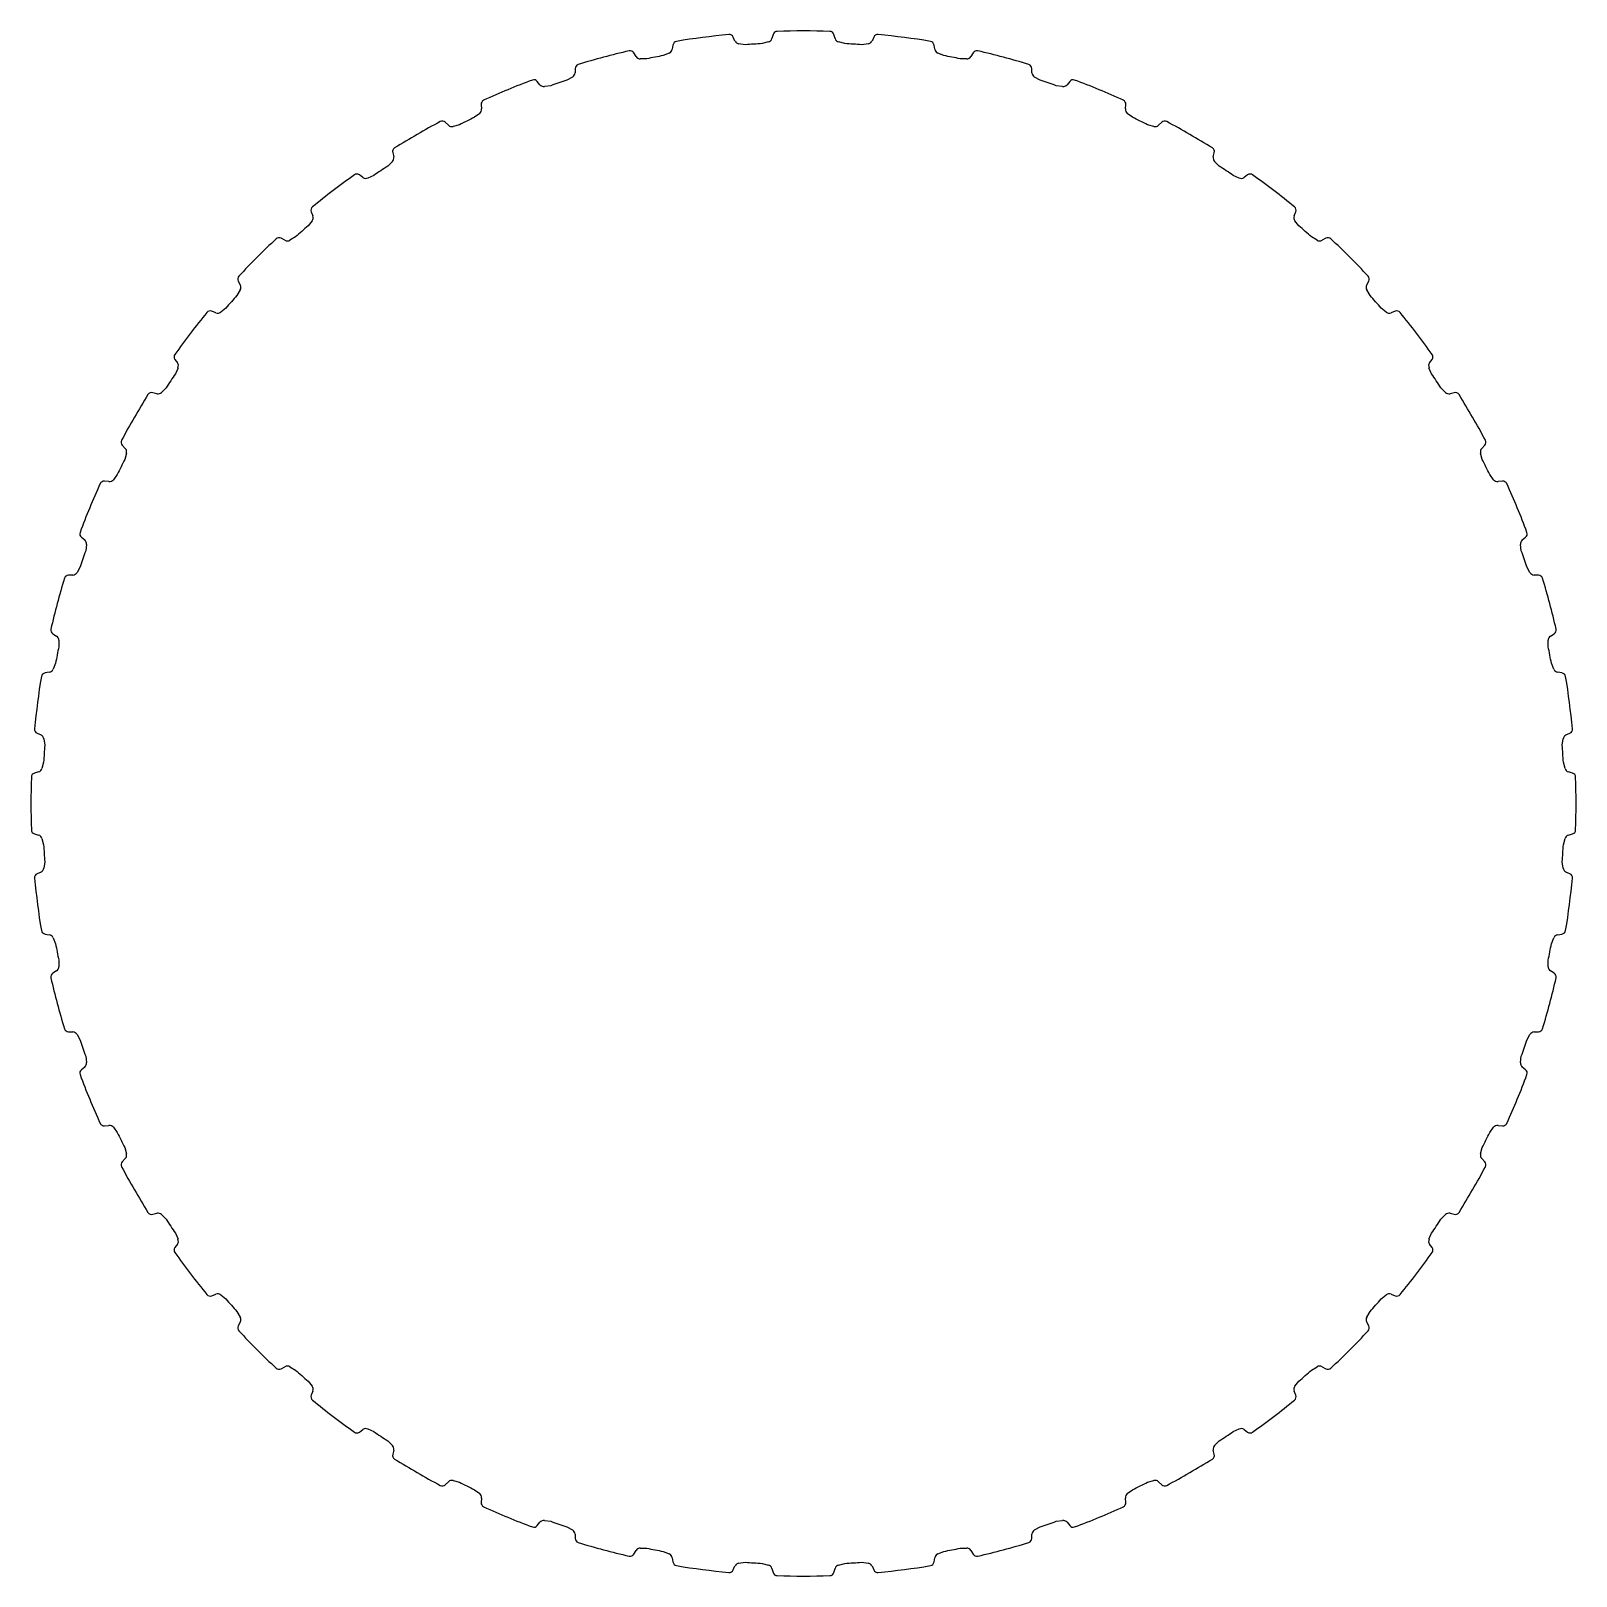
# Model space of a CAD drawing. Extents: x -3.1 to 3.1, y -3.1 to 3.1.
import ezdxf

# ---------------------------------------------------------------- set-up
doc = ezdxf.new("R2010")
doc.units = 0
doc.header["$MEASUREMENT"] = 0
doc.layers.add('LAYER3', color=3, linetype='CONTINUOUS')

msp = doc.modelspace()

# ---------------------------------------------------------------- linework, layer by layer
at = {"layer": 'LAYER3', "linetype": 'CONTINUOUS'}
for p, q in [((-0.5243, 3.0471), (-0.527, 3.03)), ((-0.2752, 3.0631), (-0.2822, 3.0789)), ((-0.2338, 3.048), (-0.2596, 3.0514)), ((-0.141, 3.0592), (-0.1661, 3.0525)), ((-0.122, 3.0894), (-0.127, 3.0729)), ((0.127, 3.0729), (0.122, 3.0894)), ((0.1661, 3.0525), (0.141, 3.0592)), ((0.2596, 3.0514), (0.2338, 3.048)), ((0.2822, 3.0789), (0.2752, 3.0631)), ((0.527, 3.03), (0.5243, 3.0471)), ((-0.6727, 3.001), (-0.6817, 3.0157)), ((-0.6296, 2.9915), (-0.6556, 2.9915)), ((-0.5391, 3.0146), (-0.5631, 3.0047)), ((0.5631, 3.0047), (0.5391, 3.0146)), ((0.6556, 2.9915), (0.6296, 2.9915)), ((0.6817, 3.0157), (0.6727, 3.001)), ((-0.9279, 2.9185), (-0.9505, 2.9055)), ((-0.9175, 2.9526), (-0.9179, 2.9353)), ((0.9179, 2.9353), (0.9175, 2.9526)), ((0.9505, 2.9055), (0.9279, 2.9185)), ((-1.0586, 2.8875), (-1.0695, 2.901)), ((-1.0147, 2.8837), (-1.0405, 2.8803)), ((1.0405, 2.8803), (1.0147, 2.8837)), ((1.0695, 2.901), (1.0586, 2.8875)), ((-1.295, 2.8075), (-1.2932, 2.7904)), ((1.2932, 2.7904), (1.295, 2.8075)), ((-1.4265, 2.7246), (-1.439, 2.7365)), ((-1.3009, 2.7724), (-1.3216, 2.7566)), ((1.3216, 2.7566), (1.3009, 2.7724)), ((1.439, 2.7365), (1.4265, 2.7246)), ((-1.3824, 2.7266), (-1.4075, 2.7198)), ((1.4075, 2.7198), (1.3824, 2.7266)), ((-1.6504, 2.6145), (-1.6464, 2.5977)), ((1.6464, 2.5977), (1.6504, 2.6145)), ((-1.6517, 2.5789), (-1.6701, 2.5605)), ((1.6701, 2.5605), (1.6517, 2.5789)), ((-1.7699, 2.5151), (-1.7839, 2.5253)), ((-1.7265, 2.5228), (-1.7505, 2.5128)), ((1.7505, 2.5128), (1.7265, 2.5228)), ((1.7839, 2.5253), (1.7699, 2.5151)), ((-1.9776, 2.3767), (-1.9714, 2.3606)), ((1.9714, 2.3606), (1.9776, 2.3767)), ((-1.9742, 2.3412), (-1.99, 2.3206)), ((1.99, 2.3206), (1.9742, 2.3412)), ((-2.0831, 2.2626), (-2.0983, 2.2709)), ((-2.041, 2.2759), (-2.0635, 2.2629)), ((2.0635, 2.2629), (2.041, 2.2759)), ((2.0983, 2.2709), (2.0831, 2.2626)), ((-2.2629, 2.0635), (-2.2759, 2.041)), ((-2.2709, 2.0983), (-2.2626, 2.0831)), ((2.2626, 2.0831), (2.2709, 2.0983)), ((2.2759, 2.041), (2.2629, 2.0635)), ((-2.3206, 1.99), (-2.3412, 1.9742)), ((2.3412, 1.9742), (2.3206, 1.99)), ((-2.3606, 1.9714), (-2.3767, 1.9776)), ((2.3767, 1.9776), (2.3606, 1.9714)), ((-2.5253, 1.7839), (-2.5151, 1.7699)), ((-2.5128, 1.7505), (-2.5228, 1.7265)), ((2.5228, 1.7265), (2.5128, 1.7505)), ((2.5151, 1.7699), (2.5253, 1.7839)), ((-2.5977, 1.6464), (-2.6145, 1.6504)), ((-2.5605, 1.6701), (-2.5789, 1.6517)), ((2.5789, 1.6517), (2.5605, 1.6701)), ((2.6145, 1.6504), (2.5977, 1.6464)), ((-2.7365, 1.439), (-2.7246, 1.4265)), ((2.7246, 1.4265), (2.7365, 1.439)), ((-2.7198, 1.4075), (-2.7266, 1.3824)), ((2.7266, 1.3824), (2.7198, 1.4075)), ((-2.7566, 1.3216), (-2.7724, 1.3009)), ((2.7724, 1.3009), (2.7566, 1.3216)), ((-2.7904, 1.2932), (-2.8075, 1.295)), ((2.8075, 1.295), (2.7904, 1.2932)), ((-2.901, 1.0695), (-2.8875, 1.0586)), ((2.8875, 1.0586), (2.901, 1.0695)), ((-2.8803, 1.0405), (-2.8837, 1.0147)), ((2.8837, 1.0147), (2.8803, 1.0405)), ((-2.9055, 0.9505), (-2.9185, 0.9279)), ((2.9185, 0.9279), (2.9055, 0.9505)), ((-2.9353, 0.9179), (-2.9526, 0.9175)), ((2.9526, 0.9175), (2.9353, 0.9179)), ((-3.0157, 0.6817), (-3.001, 0.6727)), ((-2.9915, 0.6556), (-2.9915, 0.6296)), ((2.9915, 0.6296), (2.9915, 0.6556)), ((3.001, 0.6727), (3.0157, 0.6817)), ((-3.0047, 0.5631), (-3.0146, 0.5391)), ((3.0146, 0.5391), (3.0047, 0.5631)), ((-3.03, 0.527), (-3.0471, 0.5243)), ((3.0471, 0.5243), (3.03, 0.527)), ((-3.0789, 0.2822), (-3.0631, 0.2752)), ((-3.0514, 0.2596), (-3.048, 0.2338)), ((3.048, 0.2338), (3.0514, 0.2596)), ((3.0631, 0.2752), (3.0789, 0.2822)), ((-3.0729, 0.127), (-3.0894, 0.122)), ((-3.0525, 0.1661), (-3.0592, 0.141)), ((3.0592, 0.141), (3.0525, 0.1661)), ((3.0894, 0.122), (3.0729, 0.127)), ((-3.0894, -0.122), (-3.0729, -0.127)), ((3.0729, -0.127), (3.0894, -0.122)), ((-3.0592, -0.141), (-3.0525, -0.1661)), ((3.0525, -0.1661), (3.0592, -0.141)), ((-3.048, -0.2338), (-3.0514, -0.2596)), ((3.0514, -0.2596), (3.048, -0.2338)), ((-3.0631, -0.2752), (-3.0789, -0.2822)), ((3.0789, -0.2822), (3.0631, -0.2752)), ((-3.0471, -0.5243), (-3.03, -0.527)), ((-3.0146, -0.5391), (-3.0047, -0.5631)), ((3.0047, -0.5631), (3.0146, -0.5391)), ((3.03, -0.527), (3.0471, -0.5243)), ((-3.001, -0.6727), (-3.0157, -0.6817)), ((-2.9915, -0.6296), (-2.9915, -0.6556)), ((2.9915, -0.6556), (2.9915, -0.6296)), ((3.0157, -0.6817), (3.001, -0.6727)), ((-2.9526, -0.9175), (-2.9353, -0.9179)), ((-2.9185, -0.9279), (-2.9055, -0.9505)), ((2.9055, -0.9505), (2.9185, -0.9279)), ((2.9353, -0.9179), (2.9526, -0.9175)), ((-2.8837, -1.0147), (-2.8803, -1.0405)), ((2.8803, -1.0405), (2.8837, -1.0147)), ((-2.8875, -1.0586), (-2.901, -1.0695)), ((2.901, -1.0695), (2.8875, -1.0586)), ((-2.8075, -1.295), (-2.7904, -1.2932)), ((-2.7724, -1.3009), (-2.7566, -1.3216)), ((2.7566, -1.3216), (2.7724, -1.3009)), ((2.7904, -1.2932), (2.8075, -1.295)), ((-2.7246, -1.4265), (-2.7365, -1.439)), ((-2.7266, -1.3824), (-2.7198, -1.4075)), ((2.7198, -1.4075), (2.7266, -1.3824)), ((2.7365, -1.439), (2.7246, -1.4265)), ((-2.6145, -1.6504), (-2.5977, -1.6464)), ((-2.5789, -1.6517), (-2.5605, -1.6701)), ((2.5605, -1.6701), (2.5789, -1.6517)), ((2.5977, -1.6464), (2.6145, -1.6504)), ((-2.5228, -1.7265), (-2.5128, -1.7505)), ((2.5128, -1.7505), (2.5228, -1.7265)), ((-2.5151, -1.7699), (-2.5253, -1.7839)), ((2.5253, -1.7839), (2.5151, -1.7699)), ((-2.3767, -1.9776), (-2.3606, -1.9714)), ((-2.3412, -1.9742), (-2.3206, -1.99)), ((2.3206, -1.99), (2.3412, -1.9742)), ((2.3606, -1.9714), (2.3767, -1.9776)), ((-2.2759, -2.041), (-2.2629, -2.0635)), ((2.2629, -2.0635), (2.2759, -2.041)), ((-2.2626, -2.0831), (-2.2709, -2.0983)), ((2.2709, -2.0983), (2.2626, -2.0831)), ((-2.0983, -2.2709), (-2.0831, -2.2626)), ((-2.0635, -2.2629), (-2.041, -2.2759)), ((2.041, -2.2759), (2.0635, -2.2629)), ((2.0831, -2.2626), (2.0983, -2.2709)), ((-1.99, -2.3206), (-1.9742, -2.3412)), ((1.9742, -2.3412), (1.99, -2.3206)), ((-1.9714, -2.3606), (-1.9776, -2.3767)), ((1.9776, -2.3767), (1.9714, -2.3606)), ((-1.7839, -2.5253), (-1.7699, -2.5151)), ((-1.7505, -2.5128), (-1.7265, -2.5228)), ((1.7265, -2.5228), (1.7505, -2.5128)), ((1.7699, -2.5151), (1.7839, -2.5253)), ((-1.6701, -2.5605), (-1.6517, -2.5789)), ((-1.6464, -2.5977), (-1.6504, -2.6145)), ((1.6504, -2.6145), (1.6464, -2.5977)), ((1.6517, -2.5789), (1.6701, -2.5605)), ((-1.439, -2.7365), (-1.4265, -2.7246)), ((-1.4075, -2.7198), (-1.3824, -2.7266)), ((1.3824, -2.7266), (1.4075, -2.7198)), ((1.4265, -2.7246), (1.439, -2.7365)), ((-1.3216, -2.7566), (-1.3009, -2.7724)), ((-1.2932, -2.7904), (-1.295, -2.8075)), ((1.295, -2.8075), (1.2932, -2.7904)), ((1.3009, -2.7724), (1.3216, -2.7566)), ((-1.0695, -2.901), (-1.0586, -2.8875)), ((-1.0405, -2.8803), (-1.0147, -2.8837)), ((-0.9505, -2.9055), (-0.9279, -2.9185)), ((0.9279, -2.9185), (0.9505, -2.9055)), ((1.0147, -2.8837), (1.0405, -2.8803)), ((1.0586, -2.8875), (1.0695, -2.901)), ((-0.9179, -2.9353), (-0.9175, -2.9526)), ((0.9175, -2.9526), (0.9179, -2.9353)), ((-0.6817, -3.0157), (-0.6727, -3.001)), ((-0.6556, -2.9915), (-0.6296, -2.9915)), ((-0.5631, -3.0047), (-0.5391, -3.0146)), ((-0.527, -3.03), (-0.5243, -3.0471)), ((0.5243, -3.0471), (0.527, -3.03)), ((0.5391, -3.0146), (0.5631, -3.0047)), ((0.6296, -2.9915), (0.6556, -2.9915)), ((0.6727, -3.001), (0.6817, -3.0157)), ((-0.2822, -3.0789), (-0.2752, -3.0631)), ((-0.2596, -3.0514), (-0.2338, -3.048)), ((-0.1661, -3.0525), (-0.141, -3.0592)), ((-0.127, -3.0729), (-0.122, -3.0894)), ((0.122, -3.0894), (0.127, -3.0729)), ((0.141, -3.0592), (0.1661, -3.0525)), ((0.2338, -3.048), (0.2596, -3.0514)), ((0.2752, -3.0631), (0.2822, -3.0789))]:
    msp.add_line(p, q, dxfattribs=at)
for centre, radius, start, end in [((0, 0), 3.1038, 88.04529, 91.95471), ((-0.507, 3.0443), 0.0175, 99.45471, 171), ((0, 0), 3.1038, 95.54529, 99.45471), ((-0.2982, 3.0718), 0.0175, 24, 95.54529), ((-0.2569, 3.0713), 0.02, 204, 262.5), ((0, 0), 3.057, 93.75, 94.38586), ((0, 0), 3.057, 93.11414, 93.75), ((-0.1461, 3.0785), 0.02, 285, 343.5), ((-0.1053, 3.0845), 0.0175, 91.95471, 163.5), ((0.1053, 3.0845), 0.0175, 16.5, 88.04529), ((0.1461, 3.0785), 0.02, 196.5, 255), ((0, 0), 3.057, 86.25, 86.88586), ((0, 0), 3.057, 85.61414, 86.25), ((0.2569, 3.0713), 0.02, 277.5, 336), ((0.2982, 3.0718), 0.0175, 84.45471, 156), ((0, 0), 3.1038, 80.54529, 84.45471), ((0.507, 3.0443), 0.0175, 9, 80.54529), ((0, 0), 3.1038, 103.04529, 106.95471), ((-0.6966, 3.0066), 0.0175, 31.5, 103.04529), ((-0.6556, 3.0115), 0.02, 211.5, 270), ((0, 0), 3.057, 101.25, 101.88586), ((0, 0), 3.057, 100.61414, 101.25), ((-0.5467, 3.0331), 0.02, 292.5, 351), ((0.5467, 3.0331), 0.02, 189, 247.5), ((0, 0), 3.057, 78.75, 79.38586), ((0, 0), 3.057, 78.11414, 78.75), ((0.6556, 3.0115), 0.02, 270, 328.5), ((0.6966, 3.0066), 0.0175, 76.95471, 148.5), ((0, 0), 3.1038, 73.04529, 76.95471), ((-0.9379, 2.9358), 0.02, 300, 358.5), ((-0.9, 2.9521), 0.0175, 106.95471, 178.5), ((0.9, 2.9521), 0.0175, 1.5, 73.04529), ((0.9379, 2.9358), 0.02, 181.5, 240), ((0, 0), 3.1038, 110.54529, 114.45471), ((-1.0831, 2.8899), 0.0175, 39, 110.54529), ((-1.0431, 2.9001), 0.02, 219, 277.5), ((0, 0), 3.057, 108.75, 109.38586), ((0, 0), 3.057, 108.11414, 108.75), ((0, 0), 3.057, 71.25, 71.88586), ((0, 0), 3.057, 70.61414, 71.25), ((1.0431, 2.9001), 0.02, 262.5, 321), ((1.0831, 2.8899), 0.0175, 69.45471, 141), ((0, 0), 3.1038, 65.54529, 69.45471), ((-1.2776, 2.8094), 0.0175, 114.45471, 186), ((1.2776, 2.8094), 0.0175, 354, 65.54529), ((0, 0), 3.1038, 118.04529, 121.95471), ((-1.4511, 2.7239), 0.0175, 46.5, 118.04529), ((0, 0), 3.057, 116.25, 116.88586), ((0, 0), 3.057, 115.61414, 116.25), ((-1.3131, 2.7883), 0.02, 307.5, 6), ((1.3131, 2.7883), 0.02, 174, 232.5), ((0, 0), 3.057, 63.75, 64.38586), ((0, 0), 3.057, 63.11414, 63.75), ((1.4511, 2.7239), 0.0175, 61.95471, 133.5), ((0, 0), 3.1038, 58.04529, 61.95471), ((-1.4127, 2.7392), 0.02, 226.5, 285), ((1.4127, 2.7392), 0.02, 255, 313.5), ((-1.6334, 2.6186), 0.0175, 121.95471, 193.5), ((1.6334, 2.6186), 0.0175, 346.5, 58.04529), ((0, 0), 3.057, 123.11414, 123.75), ((-1.6658, 2.593), 0.02, 315, 13.5), ((1.6658, 2.593), 0.02, 166.5, 225), ((0, 0), 3.057, 56.25, 56.88586), ((0, 0), 3.1038, 125.54529, 129.45471), ((-1.7942, 2.5111), 0.0175, 54, 125.54529), ((-1.7582, 2.5313), 0.02, 234, 292.5), ((0, 0), 3.057, 123.75, 124.38586), ((0, 0), 3.057, 55.61414, 56.25), ((1.7582, 2.5313), 0.02, 247.5, 306), ((1.7942, 2.5111), 0.0175, 54.45471, 126), ((0, 0), 3.1038, 50.54529, 54.45471), ((-1.9612, 2.383), 0.0175, 129.45471, 201), ((-1.99, 2.3534), 0.02, 322.5, 21), ((1.99, 2.3534), 0.02, 159, 217.5), ((1.9612, 2.383), 0.0175, 339, 50.54529), ((0, 0), 3.057, 131.25, 131.88586), ((0, 0), 3.057, 130.61414, 131.25), ((0, 0), 3.057, 48.75, 49.38586), ((0, 0), 3.057, 48.11414, 48.75), ((0, 0), 3.1038, 133.04529, 136.95471), ((-2.1066, 2.2555), 0.0175, 61.5, 133.04529), ((-2.0735, 2.2802), 0.02, 241.5, 300), ((2.0735, 2.2802), 0.02, 240, 298.5), ((2.1066, 2.2555), 0.0175, 46.95471, 118.5), ((0, 0), 3.1038, 43.04529, 46.95471), ((-2.2555, 2.1066), 0.0175, 136.95471, 208.5), ((2.2555, 2.1066), 0.0175, 331.5, 43.04529), ((-2.2802, 2.0735), 0.02, 330, 28.5), ((2.2802, 2.0735), 0.02, 151.5, 210), ((0, 0), 3.057, 138.75, 139.38586), ((0, 0), 3.057, 138.11414, 138.75), ((0, 0), 3.057, 41.25, 41.88586), ((0, 0), 3.057, 40.61414, 41.25), ((0, 0), 3.1038, 140.54529, 144.45471), ((-2.383, 1.9612), 0.0175, 69, 140.54529), ((-2.3534, 1.99), 0.02, 249, 307.5), ((2.3534, 1.99), 0.02, 232.5, 291), ((2.383, 1.9612), 0.0175, 39.45471, 111), ((0, 0), 3.1038, 35.54529, 39.45471), ((-2.5111, 1.7942), 0.0175, 144.45471, 216), ((2.5111, 1.7942), 0.0175, 324, 35.54529), ((-2.5313, 1.7582), 0.02, 337.5, 36), ((2.5313, 1.7582), 0.02, 144, 202.5), ((0, 0), 3.057, 146.25, 146.88586), ((0, 0), 3.057, 145.61414, 146.25), ((0, 0), 3.057, 33.75, 34.38586), ((0, 0), 3.057, 33.11414, 33.75), ((0, 0), 3.1038, 148.04529, 151.95471), ((-2.6186, 1.6334), 0.0175, 76.5, 148.04529), ((-2.593, 1.6658), 0.02, 256.5, 315), ((2.593, 1.6658), 0.02, 225, 283.5), ((2.6186, 1.6334), 0.0175, 31.95471, 103.5), ((0, 0), 3.1038, 28.04529, 31.95471), ((-2.7239, 1.4511), 0.0175, 151.95471, 223.5), ((2.7239, 1.4511), 0.0175, 316.5, 28.04529), ((0, 0), 3.057, 153.11414, 153.75), ((-2.7392, 1.4127), 0.02, 345, 43.5), ((2.7392, 1.4127), 0.02, 136.5, 195), ((0, 0), 3.057, 26.25, 26.88586), ((0, 0), 3.057, 153.75, 154.38586), ((0, 0), 3.057, 25.61414, 26.25), ((0, 0), 3.1038, 155.54529, 159.45471), ((-2.8094, 1.2776), 0.0175, 84, 155.54529), ((-2.7883, 1.3131), 0.02, 264, 322.5), ((2.7883, 1.3131), 0.02, 217.5, 276), ((2.8094, 1.2776), 0.0175, 24.45471, 96), ((0, 0), 3.1038, 20.54529, 24.45471), ((-2.8899, 1.0831), 0.0175, 159.45471, 231), ((-2.9001, 1.0431), 0.02, 352.5, 51), ((2.9001, 1.0431), 0.02, 129, 187.5), ((2.8899, 1.0831), 0.0175, 309, 20.54529), ((0, 0), 3.057, 160.61414, 161.25), ((0, 0), 3.057, 18.75, 19.38586), ((0, 0), 3.057, 161.25, 161.88586), ((0, 0), 3.057, 18.11414, 18.75), ((0, 0), 3.1038, 163.04529, 166.95471), ((-2.9521, 0.9), 0.0175, 91.5, 163.04529), ((-2.9358, 0.9379), 0.02, 271.5, 330), ((2.9358, 0.9379), 0.02, 210, 268.5), ((2.9521, 0.9), 0.0175, 16.95471, 88.5), ((0, 0), 3.1038, 13.04529, 16.95471), ((-3.0066, 0.6966), 0.0175, 166.95471, 238.5), ((3.0066, 0.6966), 0.0175, 301.5, 13.04529), ((-3.0115, 0.6556), 0.02, 0, 58.5), ((0, 0), 3.057, 168.11414, 168.75), ((3.0115, 0.6556), 0.02, 121.5, 180), ((0, 0), 3.057, 11.25, 11.88586), ((0, 0), 3.057, 168.75, 169.38586), ((0, 0), 3.057, 10.61414, 11.25), ((0, 0), 3.1038, 170.54529, 174.45471), ((-3.0443, 0.507), 0.0175, 99, 170.54529), ((-3.0331, 0.5467), 0.02, 279, 337.5), ((3.0331, 0.5467), 0.02, 202.5, 261), ((3.0443, 0.507), 0.0175, 9.45471, 81), ((0, 0), 3.1038, 5.54529, 9.45471), ((-3.0718, 0.2982), 0.0175, 174.45471, 246), ((-3.0713, 0.2569), 0.02, 7.5, 66), ((3.0713, 0.2569), 0.02, 114, 172.5), ((3.0718, 0.2982), 0.0175, 294, 5.54529), ((0, 0), 3.057, 176.25, 176.88586), ((0, 0), 3.057, 175.61414, 176.25), ((0, 0), 3.057, 3.75, 4.38586), ((0, 0), 3.057, 3.11414, 3.75), ((-3.0785, 0.1461), 0.02, 286.5, 345), ((3.0785, 0.1461), 0.02, 195, 253.5), ((0, 0), 3.1038, 178.04529, 181.95471), ((-3.0845, 0.1053), 0.0175, 106.5, 178.04529), ((3.0845, 0.1053), 0.0175, 1.95471, 73.5), ((0, 0), 3.1038, 358.04529, 1.95471), ((-3.0845, -0.1053), 0.0175, 181.95471, 253.5), ((3.0845, -0.1053), 0.0175, 286.5, 358.04529), ((-3.0785, -0.1461), 0.02, 15, 73.5), ((0, 0), 3.057, 183.11414, 183.75), ((0, 0), 3.057, 356.25, 356.88586), ((3.0785, -0.1461), 0.02, 106.5, 165), ((0, 0), 3.057, 183.75, 184.38586), ((0, 0), 3.057, 355.61414, 356.25), ((-3.0718, -0.2982), 0.0175, 114, 185.54529), ((0, 0), 3.1038, 185.54529, 189.45471), ((-3.0713, -0.2569), 0.02, 294, 352.5), ((3.0713, -0.2569), 0.02, 187.5, 246), ((0, 0), 3.1038, 350.54529, 354.45471), ((3.0718, -0.2982), 0.0175, 354.45471, 66), ((-3.0443, -0.507), 0.0175, 189.45471, 261), ((-3.0331, -0.5467), 0.02, 22.5, 81), ((3.0331, -0.5467), 0.02, 99, 157.5), ((3.0443, -0.507), 0.0175, 279, 350.54529), ((0, 0), 3.057, 190.61414, 191.25), ((0, 0), 3.057, 191.25, 191.88586), ((0, 0), 3.057, 348.11414, 348.75), ((0, 0), 3.057, 348.75, 349.38586), ((-3.0066, -0.6966), 0.0175, 121.5, 193.04529), ((-3.0115, -0.6556), 0.02, 301.5, 0), ((3.0115, -0.6556), 0.02, 180, 238.5), ((3.0066, -0.6966), 0.0175, 346.95471, 58.5), ((0, 0), 3.1038, 193.04529, 196.95471), ((0, 0), 3.1038, 343.04529, 346.95471), ((-2.9521, -0.9), 0.0175, 196.95471, 268.5), ((-2.9358, -0.9379), 0.02, 30, 88.5), ((2.9358, -0.9379), 0.02, 91.5, 150), ((2.9521, -0.9), 0.0175, 271.5, 343.04529), ((0, 0), 3.057, 198.11414, 198.75), ((0, 0), 3.057, 198.75, 199.38586), ((0, 0), 3.057, 340.61414, 341.25), ((0, 0), 3.057, 341.25, 341.88586), ((-2.9001, -1.0431), 0.02, 309, 7.5), ((2.9001, -1.0431), 0.02, 172.5, 231), ((-2.8899, -1.0831), 0.0175, 129, 200.54529), ((0, 0), 3.1038, 200.54529, 204.45471), ((0, 0), 3.1038, 335.54529, 339.45471), ((2.8899, -1.0831), 0.0175, 339.45471, 51), ((-2.8094, -1.2776), 0.0175, 204.45471, 276), ((-2.7883, -1.3131), 0.02, 37.5, 96), ((2.7883, -1.3131), 0.02, 84, 142.5), ((2.8094, -1.2776), 0.0175, 264, 335.54529), ((0, 0), 3.057, 205.61414, 206.25), ((0, 0), 3.057, 206.25, 206.88586), ((0, 0), 3.057, 333.11414, 333.75), ((0, 0), 3.057, 333.75, 334.38586), ((-2.7392, -1.4127), 0.02, 316.5, 15), ((2.7392, -1.4127), 0.02, 165, 223.5), ((-2.7239, -1.4511), 0.0175, 136.5, 208.04529), ((0, 0), 3.1038, 208.04529, 211.95471), ((0, 0), 3.1038, 328.04529, 331.95471), ((2.7239, -1.4511), 0.0175, 331.95471, 43.5), ((-2.6186, -1.6334), 0.0175, 211.95471, 283.5), ((-2.593, -1.6658), 0.02, 45, 103.5), ((0, 0), 3.057, 213.11414, 213.75), ((0, 0), 3.057, 326.25, 326.88586), ((2.593, -1.6658), 0.02, 76.5, 135), ((2.6186, -1.6334), 0.0175, 256.5, 328.04529), ((0, 0), 3.057, 213.75, 214.38586), ((0, 0), 3.057, 325.61414, 326.25), ((-2.5111, -1.7942), 0.0175, 144, 215.54529), ((-2.5313, -1.7582), 0.02, 324, 22.5), ((2.5313, -1.7582), 0.02, 157.5, 216), ((2.5111, -1.7942), 0.0175, 324.45471, 36), ((0, 0), 3.1038, 215.54529, 219.45471), ((0, 0), 3.1038, 320.54529, 324.45471), ((-2.383, -1.9612), 0.0175, 219.45471, 291), ((-2.3534, -1.99), 0.02, 52.5, 111), ((2.3534, -1.99), 0.02, 69, 127.5), ((2.383, -1.9612), 0.0175, 249, 320.54529), ((0, 0), 3.057, 220.61414, 221.25), ((0, 0), 3.057, 221.25, 221.88586), ((0, 0), 3.057, 318.11414, 318.75), ((0, 0), 3.057, 318.75, 319.38586), ((-2.2555, -2.1066), 0.0175, 151.5, 223.04529), ((-2.2802, -2.0735), 0.02, 331.5, 30), ((2.2802, -2.0735), 0.02, 150, 208.5), ((2.2555, -2.1066), 0.0175, 316.95471, 28.5), ((0, 0), 3.1038, 223.04529, 226.95471), ((0, 0), 3.1038, 313.04529, 316.95471), ((-2.1066, -2.2555), 0.0175, 226.95471, 298.5), ((-2.0735, -2.2802), 0.02, 60, 118.5), ((0, 0), 3.057, 228.11414, 228.75), ((0, 0), 3.057, 311.25, 311.88586), ((2.0735, -2.2802), 0.02, 61.5, 120), ((2.1066, -2.2555), 0.0175, 241.5, 313.04529), ((0, 0), 3.057, 228.75, 229.38586), ((-1.99, -2.3534), 0.02, 339, 37.5), ((1.99, -2.3534), 0.02, 142.5, 201), ((0, 0), 3.057, 310.61414, 311.25), ((-1.9612, -2.383), 0.0175, 159, 230.54529), ((0, 0), 3.1038, 230.54529, 234.45471), ((0, 0), 3.1038, 305.54529, 309.45471), ((1.9612, -2.383), 0.0175, 309.45471, 21), ((-1.7942, -2.5111), 0.0175, 234.45471, 306), ((-1.7582, -2.5313), 0.02, 67.5, 126), ((0, 0), 3.057, 235.61414, 236.25), ((0, 0), 3.057, 236.25, 236.88586), ((0, 0), 3.057, 303.11414, 303.75), ((0, 0), 3.057, 303.75, 304.38586), ((1.7582, -2.5313), 0.02, 54, 112.5), ((1.7942, -2.5111), 0.0175, 234, 305.54529), ((-1.6658, -2.593), 0.02, 346.5, 45), ((1.6658, -2.593), 0.02, 135, 193.5), ((-1.6334, -2.6186), 0.0175, 166.5, 238.04529), ((0, 0), 3.1038, 238.04529, 241.95471), ((0, 0), 3.1038, 298.04529, 301.95471), ((1.6334, -2.6186), 0.0175, 301.95471, 13.5), ((-1.4127, -2.7392), 0.02, 75, 133.5), ((0, 0), 3.057, 243.11414, 243.75), ((0, 0), 3.057, 296.25, 296.88586), ((1.4127, -2.7392), 0.02, 46.5, 105), ((-1.4511, -2.7239), 0.0175, 241.95471, 313.5), ((0, 0), 3.057, 243.75, 244.38586), ((-1.3131, -2.7883), 0.02, 354, 52.5), ((1.3131, -2.7883), 0.02, 127.5, 186), ((0, 0), 3.057, 295.61414, 296.25), ((1.4511, -2.7239), 0.0175, 226.5, 298.04529), ((-1.2776, -2.8094), 0.0175, 174, 245.54529), ((0, 0), 3.1038, 245.54529, 249.45471), ((0, 0), 3.1038, 290.54529, 294.45471), ((1.2776, -2.8094), 0.0175, 294.45471, 6), ((-1.0831, -2.8899), 0.0175, 249.45471, 321), ((-1.0431, -2.9001), 0.02, 82.5, 141), ((0, 0), 3.057, 250.61414, 251.25), ((0, 0), 3.057, 251.25, 251.88586), ((0, 0), 3.057, 288.11414, 288.75), ((0, 0), 3.057, 288.75, 289.38586), ((1.0431, -2.9001), 0.02, 39, 97.5), ((1.0831, -2.8899), 0.0175, 219, 290.54529), ((-0.9379, -2.9358), 0.02, 1.5, 60), ((-0.9, -2.9521), 0.0175, 181.5, 253.04529), ((0, 0), 3.1038, 253.04529, 256.95471), ((0, 0), 3.1038, 283.04529, 286.95471), ((0.9, -2.9521), 0.0175, 286.95471, 358.5), ((0.9379, -2.9358), 0.02, 120, 178.5), ((-0.6966, -3.0066), 0.0175, 256.95471, 328.5), ((-0.6556, -3.0115), 0.02, 90, 148.5), ((0, 0), 3.057, 258.11414, 258.75), ((0, 0), 3.057, 258.75, 259.38586), ((-0.5467, -3.0331), 0.02, 9, 67.5), ((0.5467, -3.0331), 0.02, 112.5, 171), ((0, 0), 3.057, 280.61414, 281.25), ((0, 0), 3.057, 281.25, 281.88586), ((0.6556, -3.0115), 0.02, 31.5, 90), ((0.6966, -3.0066), 0.0175, 211.5, 283.04529), ((-0.507, -3.0443), 0.0175, 189, 260.54529), ((0, 0), 3.1038, 260.54529, 264.45471), ((-0.2982, -3.0718), 0.0175, 264.45471, 336), ((-0.2569, -3.0713), 0.02, 97.5, 156), ((0, 0), 3.057, 265.61414, 266.25), ((0, 0), 3.057, 266.25, 266.88586), ((-0.1461, -3.0785), 0.02, 16.5, 75), ((-0.1053, -3.0845), 0.0175, 196.5, 268.04529), ((0, 0), 3.1038, 268.04529, 271.95471), ((0.1053, -3.0845), 0.0175, 271.95471, 343.5), ((0.1461, -3.0785), 0.02, 105, 163.5), ((0, 0), 3.057, 273.11414, 273.75), ((0, 0), 3.057, 273.75, 274.38586), ((0.2569, -3.0713), 0.02, 24, 82.5), ((0.2982, -3.0718), 0.0175, 204, 275.54529), ((0, 0), 3.1038, 275.54529, 279.45471), ((0.507, -3.0443), 0.0175, 279.45471, 351)]:
    msp.add_arc(centre, radius, start, end, dxfattribs=at)

doc.saveas('drawing.dxf')
